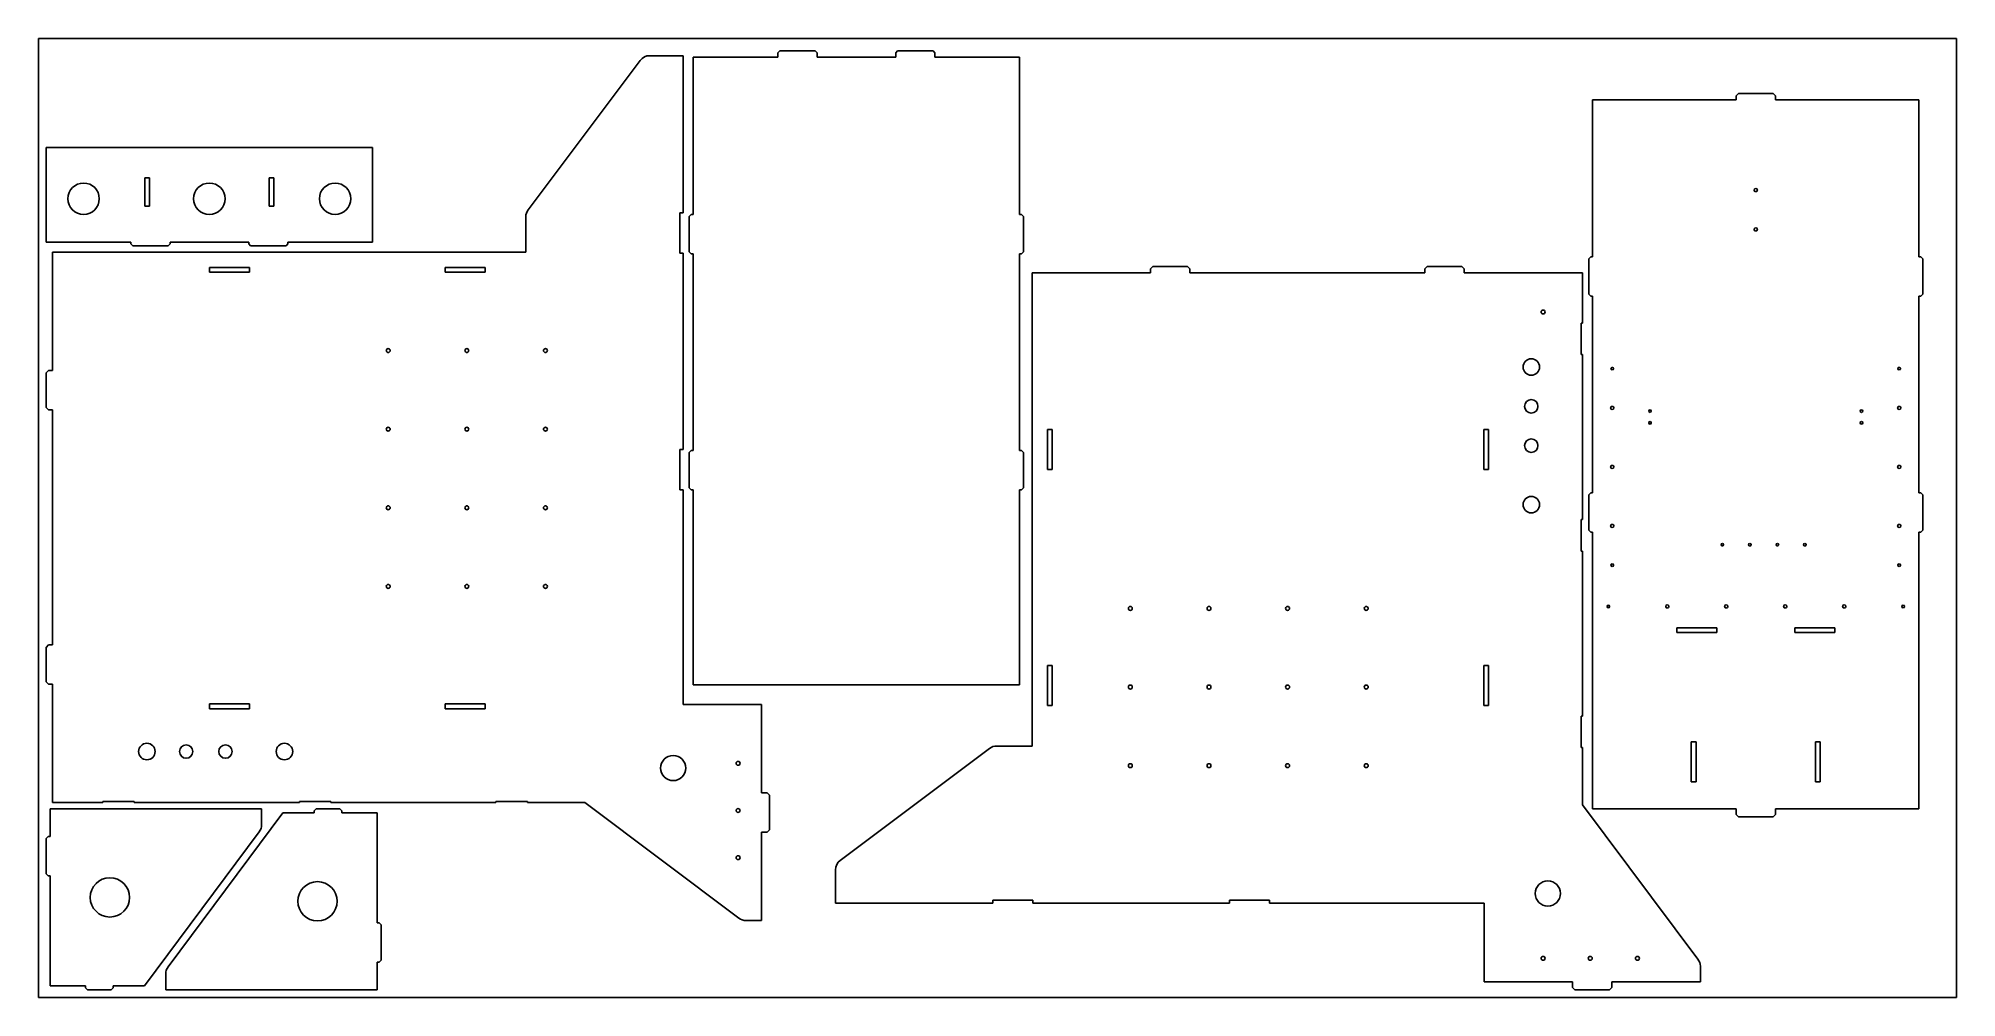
# Model space of a CAD drawing. Header units: metres. Extents: x 0 to 2440, y 0 to 1220.
import ezdxf

# ---------------------------------------------------------------- set-up
doc = ezdxf.new("R2010")
doc.units = ezdxf.units.M

msp = doc.modelspace()

# ---------------------------------------------------------------- linework, layer by layer
at = {"layer": 'CUT_INNER'}
for p, q in [((135.5, 1042.5), (141.5, 1042.5)), ((135.5, 1006.5), (135.5, 1042.5)), ((141.5, 1042.5), (141.5, 1006.5)), ((293.5, 1042.5), (299.5, 1042.5)), ((293.5, 1006.5), (293.5, 1042.5)), ((299.5, 1042.5), (299.5, 1006.5)), ((141.5, 1006.5), (135.5, 1006.5)), ((299.5, 1006.5), (293.5, 1006.5)), ((268.5, 928.5), (217.5, 928.5)), ((217.5, 928.5), (217.5, 922.5)), ((268.5, 922.5), (268.5, 928.5)), ((568.5, 928.5), (517.5, 928.5)), ((517.5, 928.5), (517.5, 922.5)), ((568.5, 922.5), (568.5, 928.5)), ((217.5, 922.5), (268.5, 922.5)), ((517.5, 922.5), (568.5, 922.5)), ((1283.5, 671.5), (1283.5, 722.5)), ((1283.5, 722.5), (1289.5, 722.5)), ((1289.5, 722.5), (1289.5, 671.5)), ((1838.5, 671.5), (1838.5, 722.5)), ((1838.5, 722.5), (1844.5, 722.5)), ((1844.5, 722.5), (1844.5, 671.5)), ((1289.5, 671.5), (1283.5, 671.5)), ((1844.5, 671.5), (1838.5, 671.5)), ((2135, 470.5), (2084, 470.5)), ((2084, 470.5), (2084, 464.5)), ((2084, 464.5), (2135, 464.5)), ((2135, 464.5), (2135, 470.5)), ((2285, 470.5), (2234, 470.5)), ((2234, 470.5), (2234, 464.5)), ((2234, 464.5), (2285, 464.5)), ((2285, 464.5), (2285, 470.5)), ((1283.5, 371.5), (1283.5, 422.5)), ((1283.5, 422.5), (1289.5, 422.5)), ((1289.5, 422.5), (1289.5, 371.5)), ((1838.5, 371.5), (1838.5, 422.5)), ((1838.5, 422.5), (1844.5, 422.5)), ((1844.5, 422.5), (1844.5, 371.5)), ((268.5, 373.5), (217.5, 373.5)), ((217.5, 373.5), (217.5, 367.5)), ((217.5, 367.5), (268.5, 367.5)), ((268.5, 367.5), (268.5, 373.5)), ((568.5, 373.5), (517.5, 373.5)), ((517.5, 373.5), (517.5, 367.5)), ((517.5, 367.5), (568.5, 367.5)), ((568.5, 367.5), (568.5, 373.5)), ((1289.5, 371.5), (1283.5, 371.5)), ((1844.5, 371.5), (1838.5, 371.5)), ((2102.5, 274.5), (2102.5, 325.5)), ((2102.5, 325.5), (2108.5, 325.5)), ((2108.5, 325.5), (2108.5, 274.5)), ((2260.5, 274.5), (2260.5, 325.5)), ((2260.5, 325.5), (2266.5, 325.5)), ((2266.5, 325.5), (2266.5, 274.5)), ((2108.5, 274.5), (2102.5, 274.5)), ((2266.5, 274.5), (2260.5, 274.5))]:
    msp.add_line(p, q, dxfattribs=at)
for centre, radius in [((1914, 872), 2.5), ((445, 823), 2.5), ((545, 823), 2.5), ((645, 823), 2.5), ((445, 723), 2.5), ((545, 723), 2.5), ((645, 723), 2.5), ((445, 623), 2.5), ((545, 623), 2.5), ((645, 623), 2.5), ((445, 523), 2.5), ((545, 523), 2.5), ((645, 523), 2.5), ((1389, 495), 2.5), ((1489, 495), 2.5), ((1589, 495), 2.5), ((1689, 495), 2.5), ((1389, 395), 2.5), ((1489, 395), 2.5), ((1589, 395), 2.5), ((1689, 395), 2.5), ((138, 313), 10.5), ((188, 313), 8.5), ((238, 313), 8.5), ((313, 313), 10.5), ((807.5, 292), 16), ((890, 298), 2.5), ((1389, 295), 2.5), ((1489, 295), 2.5), ((1589, 295), 2.5), ((1689, 295), 2.5), ((890, 238), 2.5), ((890, 178), 2.5), ((1920, 132.5), 16), ((1914, 50), 2.5), ((1974, 50), 2.5), ((2034, 50), 2.5)]:
    msp.add_circle(centre, radius, dxfattribs=at)
for centre, radius, start, end in [((57.5, 1016), 20, 180, 90), ((57.5, 1016), 20, 90, 180), ((217.5, 1016), 20, 180, 90), ((217.5, 1016), 20, 90, 180), ((377.5, 1016), 20, 180, 90), ((377.5, 1016), 20, 90, 180), ((2184.5, 1027), 2.1, 90, 270), ((2184.5, 1027), 2.1, 270, 90), ((2184.5, 977), 2.1, 90, 270), ((2184.5, 977), 2.1, 270, 90), ((1899, 802), 10.5, 90, 180), ((1899, 802), 10.5, 180, 90), ((2002, 800), 1.65, 90, 270), ((2002, 800), 1.65, 270, 90), ((2367, 800), 1.65, 90, 270), ((2367, 800), 1.65, 270, 90), ((1899, 752), 8.5, 90, 180), ((1899, 752), 8.5, 180, 90), ((2002, 750), 2.1, 90, 270), ((2002, 750), 2.1, 270, 90), ((2050, 746), 1.65, 90, 270), ((2050, 731), 1.65, 90, 270), ((2050, 746), 1.65, 270, 90), ((2050, 731), 1.65, 270, 90), ((2319, 746), 1.65, 90, 270), ((2319, 731), 1.65, 90, 270), ((2319, 746), 1.65, 270, 90), ((2319, 731), 1.65, 270, 90), ((2367, 750), 2.1, 90, 270), ((2367, 750), 2.1, 270, 90), ((1899, 702), 8.5, 90, 180), ((1899, 702), 8.5, 180, 90), ((2002, 675), 2.1, 90, 270), ((2002, 675), 2.1, 270, 90), ((2367, 675), 2.1, 90, 270), ((2367, 675), 2.1, 270, 90), ((1899, 627), 10.5, 90, 180), ((1899, 627), 10.5, 180, 90), ((2002, 600), 2.1, 90, 270), ((2002, 600), 2.1, 270, 90), ((2367, 600), 2.1, 90, 270), ((2367, 600), 2.1, 270, 90), ((2142, 576), 1.65, 90, 270), ((2142, 576), 1.65, 270, 90), ((2177, 576), 1.65, 90, 270), ((2177, 576), 1.65, 270, 90), ((2212, 576), 1.65, 90, 270), ((2212, 576), 1.65, 270, 90), ((2247, 576), 1.65, 90, 270), ((2247, 576), 1.65, 270, 90), ((2002, 550), 1.65, 90, 270), ((2002, 550), 1.65, 270, 90), ((2367, 550), 1.65, 90, 270), ((2367, 550), 1.65, 270, 90), ((1997, 497.5), 1.65, 90, 270), ((1997, 497.5), 1.65, 270, 90), ((2072, 497.5), 2.1, 90, 270), ((2072, 497.5), 2.1, 270, 90), ((2147, 497.5), 2.1, 90, 270), ((2147, 497.5), 2.1, 270, 90), ((2222, 497.5), 2.1, 90, 270), ((2222, 497.5), 2.1, 270, 90), ((2297, 497.5), 2.1, 90, 270), ((2297, 497.5), 2.1, 270, 90), ((2372, 497.5), 1.65, 90, 270), ((2372, 497.5), 1.65, 270, 90), ((91, 127.5), 25, 180, 90), ((91, 127.5), 25, 90, 180), ((355, 122.5), 25, 0, 270), ((355, 122.5), 25, 270, 0)]:
    msp.add_arc(centre, radius, start, end, dxfattribs=at)
at = {"layer": 'CUT_OUTER'}
for p, q in [((820, 1198), (777.5, 1198)), ((820, 998), (820, 1198)), ((833, 1196), (833, 996)), ((940.5, 1196), (833, 1196)), ((940.5, 1201.5), (943, 1204)), ((940.5, 1201.5), (940.5, 1196)), ((988, 1204), (943, 1204)), ((988, 1204), (990.5, 1201.5)), ((990.5, 1196), (990.5, 1201.5)), ((1090.5, 1196), (990.5, 1196)), ((1090.5, 1201.5), (1093, 1204)), ((1090.5, 1201.5), (1090.5, 1196)), ((1138, 1204), (1093, 1204)), ((1138, 1204), (1140.5, 1201.5)), ((1140.5, 1196), (1140.5, 1201.5)), ((1248, 1196), (1140.5, 1196)), ((1248, 996), (1248, 1196)), ((765.5, 1192), (623, 1002)), ((2159.5, 1147), (2162.5, 1150)), ((2159.5, 1147), (2159.5, 1142)), ((2206.5, 1150), (2162.5, 1150)), ((2206.5, 1150), (2209.5, 1147)), ((2209.5, 1142), (2209.5, 1147)), ((1977, 942), (1977, 1142)), ((1977, 1142), (2159.5, 1142)), ((2209.5, 1142), (2392, 1142)), ((2392, 1142), (2392, 942)), ((10, 1081), (10, 961)), ((425, 1081), (10, 1081)), ((425, 961), (425, 1081)), ((620, 993), (620, 948)), ((820, 998), (816, 998)), ((816, 998), (816, 947)), ((828, 993.5), (830.5, 996)), ((828, 948.5), (828, 993.5)), ((830.5, 996), (833, 996)), ((1248, 996), (1250.5, 996)), ((1250.5, 996), (1253, 993.5)), ((1253, 993.5), (1253, 948.5)), ((10, 961), (117.5, 961)), ((117.5, 961), (117.5, 958.5)), ((120, 956), (117.5, 958.5)), ((120, 956), (165, 956)), ((167.5, 958.5), (165, 956)), ((167.5, 961), (267.5, 961)), ((167.5, 958.5), (167.5, 961)), ((267.5, 961), (267.5, 958.5)), ((270, 956), (267.5, 958.5)), ((270, 956), (315, 956)), ((317.5, 958.5), (315, 956)), ((317.5, 958.5), (317.5, 961)), ((317.5, 961), (425, 961)), ((18, 948), (18, 797.5)), ((620, 948), (18, 948)), ((816, 947), (820, 947)), ((820, 697), (820, 947)), ((830.5, 946), (828, 948.5)), ((833, 946), (830.5, 946)), ((833, 946), (833, 696)), ((1250.5, 946), (1248, 946)), ((1248, 696), (1248, 946)), ((1253, 948.5), (1250.5, 946)), ((1414.5, 927), (1417.5, 930)), ((1461.5, 930), (1417.5, 930)), ((1461.5, 930), (1464.5, 927)), ((1763.5, 927), (1766.5, 930)), ((1810.5, 930), (1766.5, 930)), ((1810.5, 930), (1813.5, 927)), ((1972, 939.5), (1974.5, 942)), ((1972, 939.5), (1972, 894.5)), ((1977, 942), (1974.5, 942)), ((2394.5, 942), (2392, 942)), ((2394.5, 942), (2397, 939.5)), ((2397, 894.5), (2397, 939.5)), ((1264, 320), (1264, 922)), ((1264, 922), (1414.5, 922)), ((1414.5, 927), (1414.5, 922)), ((1464.5, 927), (1464.5, 922)), ((1464.5, 922), (1763.5, 922)), ((1763.5, 927), (1763.5, 922)), ((1813.5, 927), (1813.5, 922)), ((1813.5, 922), (1964, 922)), ((1964, 922), (1964, 858)), ((1974.5, 892), (1972, 894.5)), ((1974.5, 892), (1977, 892)), ((1977, 642), (1977, 892)), ((2392, 892), (2394.5, 892)), ((2392, 892), (2392, 642)), ((2397, 894.5), (2394.5, 892)), ((1964, 858), (1962.5, 858)), ((1962.5, 858), (1962.5, 818)), ((1962.5, 818), (1964, 818)), ((1964, 818), (1964, 608)), ((10, 794.5), (13, 797.5)), ((10, 794.5), (10, 750.5)), ((13, 797.5), (18, 797.5)), ((13, 747.5), (10, 750.5)), ((13, 747.5), (18, 747.5)), ((18, 747.5), (18, 448.5)), ((820, 697), (816, 697)), ((816, 697), (816, 646)), ((828, 693.5), (830.5, 696)), ((828, 648.5), (828, 693.5)), ((830.5, 696), (833, 696)), ((1248, 696), (1250.5, 696)), ((1250.5, 696), (1253, 693.5)), ((1253, 693.5), (1253, 648.5)), ((816, 646), (820, 646)), ((820, 373), (820, 646)), ((830.5, 646), (828, 648.5)), ((833, 646), (830.5, 646)), ((833, 646), (833, 398)), ((1250.5, 646), (1248, 646)), ((1248, 398), (1248, 646)), ((1253, 648.5), (1250.5, 646)), ((1972, 639.5), (1974.5, 642)), ((1972, 639.5), (1972, 594.5)), ((1977, 642), (1974.5, 642)), ((2394.5, 642), (2392, 642)), ((2394.5, 642), (2397, 639.5)), ((2397, 594.5), (2397, 639.5)), ((1964, 608), (1962.5, 608)), ((1962.5, 608), (1962.5, 568)), ((1974.5, 592), (1972, 594.5)), ((1974.5, 592), (1977, 592)), ((1977, 240), (1977, 592)), ((2392, 592), (2394.5, 592)), ((2392, 592), (2392, 240)), ((2397, 594.5), (2394.5, 592)), ((1962.5, 568), (1964, 568)), ((1964, 568), (1964, 358)), ((10, 445.5), (13, 448.5)), ((10, 445.5), (10, 401.5)), ((13, 448.5), (18, 448.5)), ((13, 398.5), (10, 401.5)), ((13, 398.5), (18, 398.5)), ((18, 398.5), (18, 248)), ((833, 398), (1248, 398)), ((920, 373), (820, 373)), ((920, 260.5), (920, 373)), ((1964, 358), (1962.5, 358)), ((1962.5, 358), (1962.5, 318)), ((1219, 320), (1264, 320)), ((1962.5, 318), (1964, 318)), ((1964, 318), (1964, 245)), ((1020, 174.5), (1210, 317)), ((18, 248), (82, 248)), ((122, 249.5), (82, 249.5)), ((82, 249.5), (82, 248)), ((122, 248), (122, 249.5)), ((122, 248), (332, 248)), ((372, 249.5), (332, 249.5)), ((332, 249.5), (332, 248)), ((372, 248), (372, 249.5)), ((372, 248), (582, 248)), ((622, 249.5), (582, 249.5)), ((582, 249.5), (582, 248)), ((622, 248), (622, 249.5)), ((622, 248), (695, 248)), ((695, 248), (891, 101)), ((927, 260.5), (920, 260.5)), ((927, 260.5), (930, 257.5)), ((930, 213.5), (930, 257.5)), ((1964, 245), (2111, 49)), ((15, 240), (15, 205)), ((284, 240), (15, 240)), ((311, 235), (165, 39)), ((284, 220), (284, 240)), ((351, 235), (311, 235)), ((351, 237.5), (353.5, 240)), ((351, 237.5), (351, 235)), ((383.5, 240), (353.5, 240)), ((383.5, 240), (386, 237.5)), ((386, 235), (386, 237.5)), ((431, 235), (386, 235)), ((431, 95), (431, 235)), ((2159.5, 240), (1977, 240)), ((2159.5, 240), (2159.5, 233)), ((2162.5, 230), (2159.5, 233)), ((2162.5, 230), (2206.5, 230)), ((2209.5, 233), (2206.5, 230)), ((2392, 240), (2209.5, 240)), ((2209.5, 233), (2209.5, 240)), ((10, 202.5), (12.5, 205)), ((10, 202.5), (10, 157.5)), ((15, 205), (12.5, 205)), ((135, 15), (281, 211)), ((920, 210.5), (927, 210.5)), ((920, 98), (920, 210.5)), ((930, 213.5), (927, 210.5)), ((12.5, 155), (10, 157.5)), ((12.5, 155), (15, 155)), ((15, 155), (15, 15)), ((1014, 120), (1014, 162.5)), ((1214, 124), (1265, 124)), ((1214, 120), (1214, 124)), ((1265, 124), (1265, 120)), ((1515, 124), (1566, 124)), ((1515, 120), (1515, 124)), ((1566, 124), (1566, 120)), ((900, 98), (920, 98)), ((1214, 120), (1014, 120)), ((1515, 120), (1265, 120)), ((1839, 120), (1566, 120)), ((1839, 20), (1839, 120)), ((433.5, 95), (431, 95)), ((433.5, 95), (436, 92.5)), ((436, 47.5), (436, 92.5)), ((162, 30), (162, 10)), ((431, 45), (433.5, 45)), ((431, 10), (431, 45)), ((436, 47.5), (433.5, 45)), ((2114, 40), (2114, 20)), ((15, 15), (60, 15)), ((60, 15), (60, 12.5)), ((62.5, 10), (60, 12.5)), ((62.5, 10), (92.5, 10)), ((95, 12.5), (92.5, 10)), ((95, 15), (135, 15)), ((95, 12.5), (95, 15)), ((162, 10), (431, 10)), ((1951.5, 20), (1839, 20)), ((1951.5, 13), (1951.5, 20)), ((1954.5, 10), (1951.5, 13)), ((1998.5, 10), (1954.5, 10)), ((2001.5, 13), (1998.5, 10)), ((2114, 20), (2001.5, 20)), ((2001.5, 20), (2001.5, 13))]:
    msp.add_line(p, q, dxfattribs=at)
for centre, start, end in [((777.5, 1183), 90, 143.1301), ((635, 993), 143.1301, 180), ((1219, 305), 90, 126.8699), ((269, 220), 323.3139, 0), ((1029, 162.5), 126.8699, 180), ((900, 113), 233.1301, 270), ((2099, 40), 0, 36.8699), ((177, 30), 143.3139, 180)]:
    msp.add_arc(centre, 15, start, end, dxfattribs=at)
at = {"layer": 'SHEET'}
for p, q in [((2440, 1220), (0, 1220)), ((0, 1220), (0, 0)), ((2440, 0), (2440, 1220)), ((0, 0), (2440, 0))]:
    msp.add_line(p, q, dxfattribs=at)

doc.saveas('drawing.dxf')
